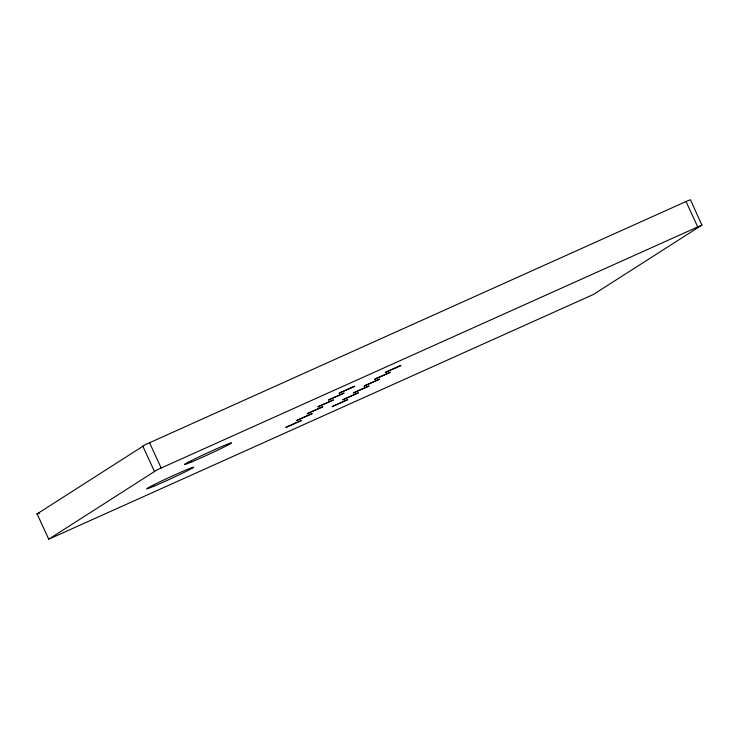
<?xml version="1.0" encoding="UTF-8"?>
<svg xmlns="http://www.w3.org/2000/svg" width="739" height="739" viewBox="0 0 739 739"><rect width="100%" height="100%" fill="white"/><g stroke="black" fill="none" stroke-linecap="round" stroke-linejoin="round"><path stroke-width="1.11" d="M36.95 513.993L145.574 444.536L687.418 200.906L690.429 199.724L701.44 224.111M702.022 225.035L593.426 294.464L48.598 539.276L157.195 469.801L702.05 224.989M39.638 512.968L39.038 513.226M38.751 513.346L36.978 514.011M686.032 201.516L697.653 226.781M149.537 442.689L161.157 467.953M142.729 445.996L154.349 471.26M37.089 513.882L48.709 539.147M341.048 392.215L339.09 393.268L354.794 386.211L341.048 392.215M330.398 399.06L328.439 400.113L344.152 393.056L330.398 399.06M319.756 405.905L317.798 406.958L333.501 399.901L319.756 405.905M309.105 412.75L307.147 413.803L322.851 406.746L309.105 412.75M387.245 371.449L385.287 372.511L400.991 365.445L387.245 371.449M298.454 419.595L296.496 420.648L312.2 413.581L298.454 419.595M376.594 378.294L374.636 379.347L390.34 372.29L376.594 378.294M287.804 426.431L285.845 427.484L301.558 420.426L287.804 426.431M365.944 385.139L363.985 386.192L379.698 379.135L365.944 385.139M355.302 391.984L353.344 393.037L369.047 385.98L355.302 391.984M344.651 398.829L342.693 399.882L358.397 392.815L344.651 398.829M334 405.665L332.042 406.727L347.755 399.66L334 405.665M153.86 486.225A26.087 0.915 -24.7 0 0 193.119 467.695A26.087 0.915 -24.7 0 0 163.088 480.304A26.087 0.915 -24.7 0 0 153.86 486.225M191.77 461.866A26.087 0.915 -24.7 0 0 231.03 443.326A26.087 0.915 -24.7 0 0 200.99 455.945A26.087 0.915 -24.7 0 0 191.77 461.866"/></g></svg>
